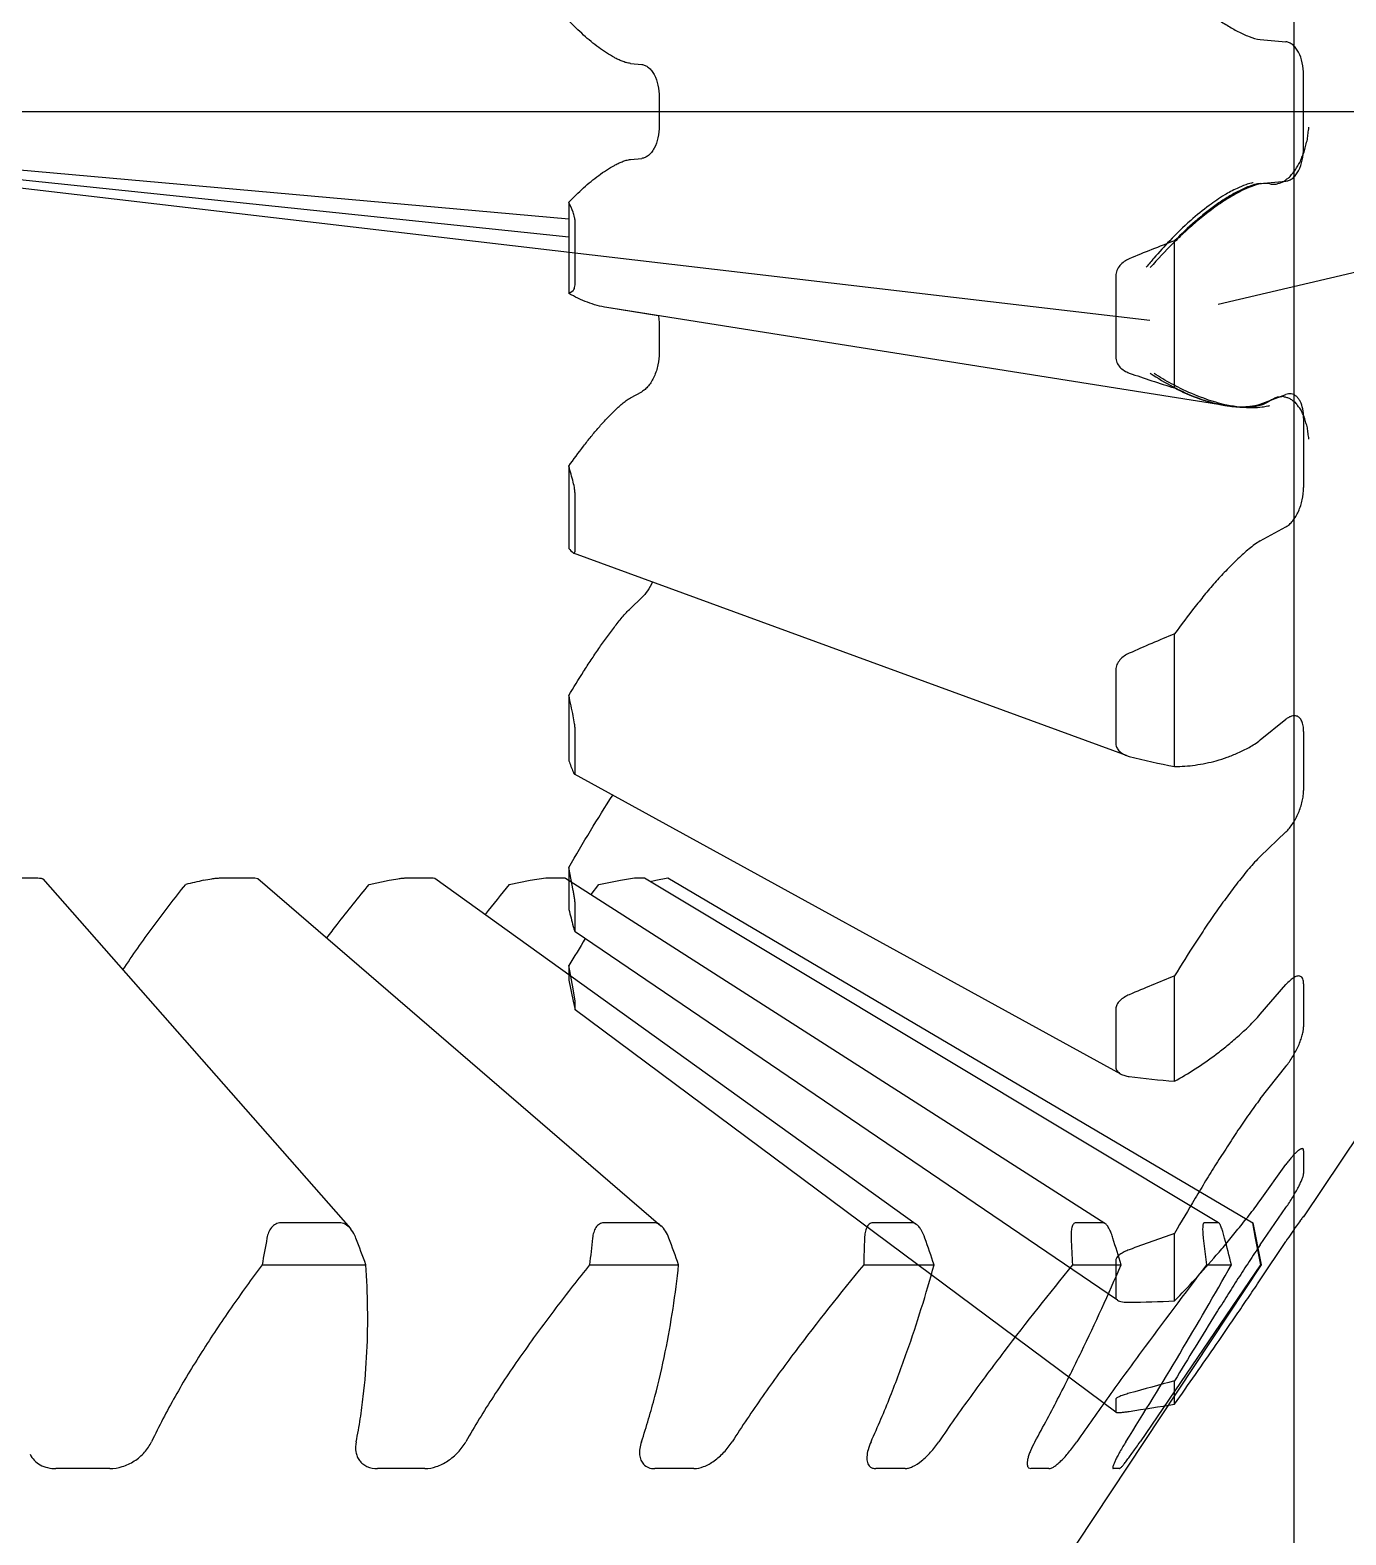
# Model space of a CAD drawing. Header units: inches. Extents: x -164 to 250, y -285 to 80.
# Drawn here: x -84.977 to -83.927, y -119.283 to -118.082 of the extents above; entities that cross this region are included whole.
import ezdxf

# ---------------------------------------------------------------- set-up
doc = ezdxf.new("R2010")
doc.units = ezdxf.units.IN
doc.header["$MEASUREMENT"] = 0
for name, color, linetype in [('LAYER_CURVE', 7, 'Continuous'), ('LAYER_CUT_FEAT', 7, 'Continuous'), ('LAYER_FEATURE', 7, 'Continuous'), ('trajectories', 3, 'Continuous')]:
    doc.layers.add(name, color=color, linetype=linetype)

msp = doc.modelspace()

# ---------------------------------------------------------------- linework, layer by layer
for p in [(-83.96829, -123.47999), (-83.96829, -119.26139)]:
    msp.add_line(p, (-83.96829, -101.47999))
at = {"color": 7, "linetype": 'Continuous'}
for p, q in [((-83.99528, -118.08957), (-83.97482, -118.09146)), ((-84.49784, -118.10868), (-84.48882, -118.10951)), ((-83.96067, -118.1761), (-83.96067, -118.11787)), ((-84.47475, -118.13562), (-84.47475, -118.15835)), ((-84.49784, -118.18529), (-84.48882, -118.18446)), ((-83.99528, -118.2044), (-83.97482, -118.20251)), ((-84.47569, -118.3099), (-84.51663, -118.30343)), ((-84.47475, -118.31796), (-84.47475, -118.33958)), ((-84.49784, -118.37557), (-84.48882, -118.37061)), ((-83.99528, -118.38039), (-83.97482, -118.37272)), ((-83.96067, -118.39166), (-83.96067, -118.44705)), ((-83.99528, -118.4896), (-83.97482, -118.47834)), ((-84.10199, -118.66079), (-84.54313, -118.49927)), ((-84.49784, -118.54348), (-84.48882, -118.53486)), ((-83.99528, -118.64837), (-83.97482, -118.63189)), ((-83.96067, -118.6415), (-83.96067, -118.68862)), ((-84.10664, -118.91487), (-84.54242, -118.67562)), ((-83.99528, -118.74127), (-83.97482, -118.72174)), ((-84.96669, -118.7592), (-84.72127, -119.03815)), ((-84.79505, -118.75885), (-84.47344, -119.03592)), ((-84.65393, -118.75866), (-84.2698, -119.03464)), ((-84.54959, -118.75855), (-84.11926, -119.03392)), ((-84.52905, -118.77169), (-84.5229, -118.76363)), ((-84.48668, -118.75849), (-84.02873, -119.03342)), ((-84.46784, -118.75848), (-84.00126, -119.03347)), ((-84.10931, -119.09524), (-84.54201, -118.80132)), ((-83.99528, -118.86726), (-83.97482, -118.84359)), ((-83.96067, -118.84294), (-83.96067, -118.87717)), ((-84.11063, -119.1846), (-84.54183, -118.8638)), ((-83.99528, -118.93476), (-83.97482, -118.90887)), ((-83.96067, -118.97625), (-83.96067, -118.99425)), ((-83.99528, -119.01565), (-83.97482, -118.98711)), ((-83.99528, -119.05114), (-83.97482, -119.02143)), ((-84.73012, -119.03348), (-84.77668, -119.03348)), ((-84.47908, -119.03348), (-84.51903, -119.03348)), ((-84.2729, -119.03348), (-84.3045, -119.03348)), ((-84.12057, -119.03348), (-84.14244, -119.03348)), ((-84.11926, -119.03392), (-84.12057, -119.03348)), ((-84.02877, -119.03348), (-84.03995, -119.03348)), ((-84.02848, -119.03357), (-84.02877, -119.03348)), ((-84.00126, -119.03347), (-84.0015, -119.03348)), ((-84.0015, -119.03348), (-83.99932, -119.04577)), ((-84.00126, -119.03347), (-83.99445, -119.06706)), ((-83.96068, -119.02837), (-83.96124, -119.02898)), ((-83.96067, -119.02839), (-83.96068, -119.02837)), ((-83.96067, -119.02839), (-83.96067, -119.02887)), ((-84.04076, -119.04577), (-84.03815, -119.06706)), ((-83.99932, -119.04577), (-83.99521, -119.06706)), ((-83.99528, -119.07901), (-83.97482, -119.04839)), ((-84.79165, -119.06706), (-84.70886, -119.06706)), ((-84.53037, -119.06706), (-84.45933, -119.06706)), ((-84.31171, -119.06706), (-84.25551, -119.06706)), ((-83.99445, -119.06706), (-84.21972, -119.40683)), ((-84.1452, -119.06706), (-84.10632, -119.06706)), ((-83.99521, -119.06706), (-84.09115, -119.20818)), ((-84.03815, -119.06706), (-84.01827, -119.06706)), ((-83.99521, -119.06706), (-83.99445, -119.06706)), ((-84.91329, -119.22967), (-84.95613, -119.22967)), ((-84.66176, -119.22967), (-84.6997, -119.22967)), ((-84.4471, -119.22967), (-84.47847, -119.22967)), ((-84.27868, -119.22967), (-84.30213, -119.22967)), ((-84.1801, -119.22911), (-84.17837, -119.22967)), ((-84.16387, -119.22967), (-84.17837, -119.22967)), ((-84.11283, -119.2296), (-84.1126, -119.22967)), ((-84.10769, -119.22967), (-84.1126, -119.22967))]:
    msp.add_line(p, q, dxfattribs=at)
for centre, radius, start, end in [((-83.0268, -120.04129), 2.02249, 140.82262, 141.68948), ((-82.894, -119.39783), 1.92626, 169.46884, 170.11229), ((-86.64217, -119.77685), 2.05949, 20.16019, 20.79243), ((-82.31203, -119.29617), 2.23014, 173.55328, 174.10344), ((-86.65429, -119.86018), 2.33386, 19.8667, 20.42342), ((-81.4353, -119.14685), 2.87751, 177.98695, 178.41108), ((-86.90699, -119.96788), 2.80032, 18.76486, 19.22554), ((-79.64728, -118.84669), 4.50332, 182.53368, 182.80485), ((-87.65499, -120.14338), 3.7083, 16.87263, 17.21668), ((-89.89926, -120.55851), 6.06717, 14.230472, 14.437985), ((-87.21945, -117.2529), 3.6795, 327.90005, 330.45905)]:
    msp.add_arc(centre, radius, start, end, dxfattribs=at)
for points, knots in [([(-83.96067, -118.11787), (-83.96067, -118.11459), (-83.96134, -118.10831), (-83.96385, -118.10105), (-83.9668, -118.09642), (-83.96924, -118.09383), (-83.97192, -118.09209), (-83.97388, -118.09154), (-83.97482, -118.09146)], [0, 0, 0, 0, 0.3050809, 0.583392, 0.7056644, 0.8147802, 0.9117238, 1, 1, 1, 1]), ([(-84.48882, -118.10951), (-84.48788, -118.1096), (-84.48594, -118.11013), (-84.48328, -118.11185), (-84.48086, -118.1144), (-84.47792, -118.11898), (-84.47542, -118.12615), (-84.47475, -118.13237), (-84.47475, -118.13562)], [0, 0, 0, 0, 0.0884545, 0.1854835, 0.2945615, 0.4166936, 0.694673, 1, 1, 1, 1]), ([(-84.47475, -118.15835), (-84.47475, -118.1616), (-84.47542, -118.16782), (-84.47792, -118.17499), (-84.48086, -118.17957), (-84.48328, -118.18212), (-84.48594, -118.18384), (-84.48788, -118.18437), (-84.48882, -118.18446)], [0, 0, 0, 0, 0.3053244, 0.5833038, 0.7054367, 0.8145156, 0.9115452, 1, 1, 1, 1]), ([(-83.97482, -118.20251), (-83.97388, -118.20243), (-83.97192, -118.20188), (-83.96924, -118.20014), (-83.9668, -118.19755), (-83.96385, -118.19292), (-83.96134, -118.18566), (-83.96067, -118.17938), (-83.96067, -118.1761)], [0, 0, 0, 0, 0.0882759, 0.1852189, 0.2943338, 0.4166055, 0.6949161, 1, 1, 1, 1]), ([(-84.47565, -118.30987), (-84.4755, -118.3105), (-84.47496, -118.31316), (-84.47475, -118.31589), (-84.47475, -118.31796)], [0, 0, 0, 0, 0.2374407, 1, 1, 1, 1]), ([(-84.47475, -118.33958), (-84.47475, -118.34281), (-84.47552, -118.34929), (-84.47803, -118.35694), (-84.4809, -118.36241), (-84.4833, -118.36587), (-84.4859, -118.36865), (-84.48784, -118.37007), (-84.48882, -118.37061)], [0, 0, 0, 0, 0.2740191, 0.5491044, 0.6783313, 0.7977811, 0.905304, 1, 1, 1, 1]), ([(-83.97074, -118.37223), (-83.9714, -118.37213), (-83.97281, -118.37213), (-83.97416, -118.37247), (-83.97482, -118.37272)], [0, 0, 0, 0, 0.4872245, 1, 1, 1, 1]), ([(-83.96067, -118.39166), (-83.96067, -118.38919), (-83.96107, -118.38458), (-83.96277, -118.37923), (-83.96484, -118.3759), (-83.96658, -118.37405), (-83.96856, -118.37277), (-83.97002, -118.37233), (-83.97074, -118.37223)], [0, 0, 0, 0, 0.3139228, 0.5856755, 0.703532, 0.8099352, 0.9073684, 1, 1, 1, 1]), ([(-83.97482, -118.47834), (-83.97384, -118.4778), (-83.97188, -118.47637), (-83.96926, -118.47356), (-83.96684, -118.47006), (-83.96396, -118.46453), (-83.96145, -118.45682), (-83.96067, -118.45029), (-83.96067, -118.44705)], [0, 0, 0, 0, 0.0947082, 0.2023414, 0.3219751, 0.4514086, 0.7266812, 1, 1, 1, 1]), ([(-84.48008, -118.52236), (-84.48127, -118.5248), (-84.48384, -118.52923), (-84.48709, -118.53321), (-84.48882, -118.53486)], [0, 0, 0, 0, 0.5319063, 1, 1, 1, 1]), ([(-83.96636, -118.62927), (-83.96697, -118.62908), (-83.96835, -118.62892), (-83.97049, -118.62932), (-83.9727, -118.63033), (-83.97411, -118.63132), (-83.97482, -118.63189)], [0, 0, 0, 0, 0.2108558, 0.4412824, 0.7025416, 1, 1, 1, 1]), ([(-83.96067, -118.6415), (-83.96067, -118.63999), (-83.96087, -118.63719), (-83.96192, -118.63345), (-83.96348, -118.63103), (-83.96506, -118.62979), (-83.96592, -118.62941), (-83.96636, -118.62927)], [0, 0, 0, 0, 0.3164288, 0.5836706, 0.8050869, 0.9042073, 1, 1, 1, 1]), ([(-83.97482, -118.72174), (-83.97384, -118.7208), (-83.97192, -118.71868), (-83.96834, -118.71374), (-83.96459, -118.70663), (-83.96201, -118.69899), (-83.96088, -118.69291), (-83.96067, -118.69001), (-83.96067, -118.68862)], [0, 0, 0, 0, 0.1104629, 0.2323733, 0.4968259, 0.7629256, 0.886839, 1, 1, 1, 1]), ([(-84.90276, -118.83187), (-84.89508, -118.82013), (-84.87882, -118.79702), (-84.86151, -118.7747), (-84.8526, -118.76363)], [0, 0, 0, 0, 0.4968515, 1, 1, 1, 1]), ([(-84.74004, -118.80625), (-84.7373, -118.80264), (-84.72623, -118.78826), (-84.71483, -118.77413), (-84.70615, -118.76363)], [0, 0, 0, 0, 0.2495491, 1, 1, 1, 1]), ([(-83.96321, -118.83695), (-83.96354, -118.83681), (-83.9643, -118.83662), (-83.96555, -118.83671), (-83.9669, -118.83712), (-83.96899, -118.83815), (-83.97175, -118.84027), (-83.97377, -118.84238), (-83.97482, -118.84359)], [0, 0, 0, 0, 0.0775827, 0.1637321, 0.2631562, 0.3783462, 0.6581737, 1, 1, 1, 1]), ([(-83.96067, -118.84294), (-83.96067, -118.84222), (-83.96075, -118.84088), (-83.96121, -118.8391), (-83.962, -118.83772), (-83.96279, -118.83713), (-83.96321, -118.83695)], [0, 0, 0, 0, 0.3176373, 0.5823623, 0.8031543, 1, 1, 1, 1]), ([(-83.97482, -118.90887), (-83.97285, -118.90638), (-83.96921, -118.90102), (-83.96546, -118.89391), (-83.96306, -118.88812), (-83.96174, -118.88411), (-83.96091, -118.88049), (-83.96067, -118.87821), (-83.96067, -118.87717)], [0, 0, 0, 0, 0.2707536, 0.5514719, 0.683865, 0.8050379, 0.9113076, 1, 1, 1, 1]), ([(-83.96135, -118.97454), (-83.9616, -118.97441), (-83.96212, -118.97439), (-83.96278, -118.97459), (-83.96369, -118.97501), (-83.96496, -118.97588), (-83.96664, -118.97733), (-83.96851, -118.97923), (-83.97054, -118.98153), (-83.97268, -118.98419), (-83.9741, -118.98611), (-83.97482, -118.98711)], [0, 0, 0, 0, 0.0451174, 0.0748492, 0.1106536, 0.2017235, 0.3188496, 0.4603423, 0.6234454, 0.8046657, 1, 1, 1, 1]), ([(-83.96067, -118.97625), (-83.96067, -118.97605), (-83.96069, -118.97567), (-83.96081, -118.97517), (-83.96102, -118.97478), (-83.96124, -118.9746), (-83.96135, -118.97454)], [0, 0, 0, 0, 0.3177936, 0.5811232, 0.8015421, 1, 1, 1, 1]), ([(-83.97482, -119.02143), (-83.97295, -119.01871), (-83.97028, -119.01459), (-83.96702, -119.00909), (-83.96489, -119.00523), (-83.96313, -119.00172), (-83.96181, -118.9987), (-83.96105, -118.99652), (-83.96073, -118.9951), (-83.96067, -118.99451), (-83.96067, -118.99425)], [0, 0, 0, 0, 0.3212998, 0.4769908, 0.6217791, 0.7504473, 0.8584543, 0.9422564, 0.9744124, 1, 1, 1, 1]), ([(-84.77668, -119.03348), (-84.77811, -119.03348), (-84.78104, -119.03426), (-84.78442, -119.03724), (-84.78667, -119.04124), (-84.78753, -119.04423), (-84.78781, -119.04577)], [0, 0, 0, 0, 0.2403487, 0.4837675, 0.7371177, 1, 1, 1, 1]), ([(-84.72127, -119.03815), (-84.72244, -119.03682), (-84.72506, -119.03454), (-84.72847, -119.03348), (-84.73012, -119.03348)], [0, 0, 0, 0, 0.5184921, 1, 1, 1, 1]), ([(-84.71681, -119.04577), (-84.71707, -119.04507), (-84.71822, -119.04236), (-84.71981, -119.0398), (-84.72127, -119.03815)], [0, 0, 0, 0, 0.2523242, 1, 1, 1, 1]), ([(-84.51903, -119.03348), (-84.51966, -119.03348), (-84.52091, -119.03367), (-84.52325, -119.03477), (-84.52561, -119.03734), (-84.52731, -119.04131), (-84.5279, -119.04424), (-84.52807, -119.04577)], [0, 0, 0, 0, 0.1128245, 0.2257136, 0.4624774, 0.7220351, 1, 1, 1, 1]), ([(-84.47344, -119.03592), (-84.47427, -119.0352), (-84.47601, -119.03401), (-84.47809, -119.03348), (-84.47908, -119.03348)], [0, 0, 0, 0, 0.5257153, 1, 1, 1, 1]), ([(-84.46714, -119.04577), (-84.46784, -119.04387), (-84.46953, -119.04031), (-84.472, -119.03716), (-84.47344, -119.03592)], [0, 0, 0, 0, 0.5148626, 1, 1, 1, 1]), ([(-84.3045, -119.03348), (-84.30499, -119.03348), (-84.30601, -119.03367), (-84.30735, -119.03452), (-84.30848, -119.03578), (-84.30972, -119.03799), (-84.31069, -119.04138), (-84.31098, -119.04426), (-84.31104, -119.04577)], [0, 0, 0, 0, 0.0981917, 0.1992667, 0.3090225, 0.4296339, 0.7001444, 1, 1, 1, 1]), ([(-84.2698, -119.03464), (-84.27004, -119.03446), (-84.27098, -119.03386), (-84.27209, -119.03348), (-84.2729, -119.03348)], [0, 0, 0, 0, 0.2753702, 1, 1, 1, 1]), ([(-84.26284, -119.04577), (-84.26362, -119.04353), (-84.26503, -119.04032), (-84.26754, -119.03666), (-84.26901, -119.0352), (-84.2698, -119.03464)], [0, 0, 0, 0, 0.5366589, 0.7822131, 1, 1, 1, 1]), ([(-84.14244, -119.03348), (-84.14279, -119.03348), (-84.14354, -119.0337), (-84.14442, -119.03457), (-84.1451, -119.03583), (-84.14561, -119.03741), (-84.14597, -119.03926), (-84.14626, -119.04207), (-84.14626, -119.04427), (-84.1462, -119.04577)], [0, 0, 0, 0, 0.0758811, 0.1610638, 0.2637292, 0.3848849, 0.52221, 0.6722827, 1, 1, 1, 1]), ([(-84.11285, -119.04577), (-84.11325, -119.04448), (-84.1141, -119.04201), (-84.1156, -119.03862), (-84.11721, -119.03586), (-84.11854, -119.03438), (-84.11926, -119.03392)], [0, 0, 0, 0, 0.2969283, 0.5733754, 0.8140207, 1, 1, 1, 1]), ([(-84.03995, -119.03348), (-84.04041, -119.03348), (-84.04092, -119.03456), (-84.04113, -119.03585), (-84.04127, -119.03745), (-84.04127, -119.03927), (-84.04115, -119.04208), (-84.04094, -119.04427), (-84.04076, -119.04577)], [0, 0, 0, 0, 0.1099512, 0.2087092, 0.3338046, 0.4801196, 0.6423768, 1, 1, 1, 1]), ([(-84.02371, -119.04577), (-84.02407, -119.04436), (-84.02481, -119.0417), (-84.02583, -119.03855), (-84.02669, -119.03638), (-84.02729, -119.03511), (-84.02785, -119.03418), (-84.02826, -119.0337), (-84.02848, -119.03357)], [0, 0, 0, 0, 0.330177, 0.626007, 0.7530245, 0.8602393, 0.9434903, 1, 1, 1, 1]), ([(-83.96124, -119.02898), (-83.96192, -119.02983), (-83.96363, -119.03216), (-83.96667, -119.03643), (-83.97055, -119.04203), (-83.97335, -119.04618), (-83.97482, -119.04839)], [0, 0, 0, 0, 0.1376615, 0.366645, 0.663949, 1, 1, 1, 1]), ([(-84.79165, -119.06706), (-84.8001, -119.0784), (-84.81657, -119.10124), (-84.83986, -119.13617), (-84.85778, -119.16585), (-84.87089, -119.18991), (-84.87697, -119.20206), (-84.87984, -119.20818)], [0, 0, 0, 0, 0.2546893, 0.5067432, 0.7555276, 0.8784146, 1, 1, 1, 1]), ([(-84.71661, -119.20818), (-84.71537, -119.20216), (-84.71324, -119.19014), (-84.71003, -119.16627), (-84.7068, -119.12528), (-84.7073, -119.09015), (-84.70886, -119.06706)], [0, 0, 0, 0, 0.1301017, 0.2582421, 0.509929, 1, 1, 1, 1]), ([(-84.53037, -119.06706), (-84.53949, -119.07842), (-84.55738, -119.1013), (-84.58307, -119.13622), (-84.60328, -119.16588), (-84.61845, -119.18992), (-84.62563, -119.20206), (-84.62908, -119.20818)], [0, 0, 0, 0, 0.2535512, 0.5052893, 0.7545045, 0.8778418, 1, 1, 1, 1]), ([(-84.48901, -119.20818), (-84.48698, -119.20217), (-84.48321, -119.19017), (-84.47657, -119.16634), (-84.46714, -119.12559), (-84.46178, -119.09035), (-84.45933, -119.06706)], [0, 0, 0, 0, 0.1317419, 0.2610558, 0.5136991, 1, 1, 1, 1]), ([(-84.31171, -119.06706), (-84.33046, -119.08981), (-84.35792, -119.12439), (-84.38823, -119.16593), (-84.40477, -119.18995), (-84.41275, -119.20207), (-84.41662, -119.20818)], [0, 0, 0, 0, 0.502765, 0.7525882, 0.876712, 1, 1, 1, 1]), ([(-84.30584, -119.20818), (-84.3004, -119.19627), (-84.29039, -119.17254), (-84.27288, -119.12572), (-84.2619, -119.09045), (-84.25551, -119.06706)], [0, 0, 0, 0, 0.2618551, 0.5149756, 1, 1, 1, 1]), ([(-84.1452, -119.06706), (-84.16375, -119.08994), (-84.19118, -119.12464), (-84.22641, -119.1719), (-84.24347, -119.19598), (-84.25174, -119.20818)], [0, 0, 0, 0, 0.4995609, 0.7500855, 1, 1, 1, 1]), ([(-84.17508, -119.20818), (-84.16846, -119.19624), (-84.15582, -119.17248), (-84.13242, -119.12565), (-84.11635, -119.09044), (-84.10632, -119.06706)], [0, 0, 0, 0, 0.2608639, 0.5139417, 1, 1, 1, 1]), ([(-84.03815, -119.06706), (-84.05567, -119.09008), (-84.08188, -119.12492), (-84.11625, -119.17205), (-84.13326, -119.19605), (-84.14165, -119.20818)], [0, 0, 0, 0, 0.4959294, 0.7472022, 1, 1, 1, 1]), ([(-84.97679, -119.2182), (-84.97594, -119.21995), (-84.97364, -119.22324), (-84.96875, -119.22693), (-84.96274, -119.22919), (-84.95837, -119.22967), (-84.95613, -119.22967)], [0, 0, 0, 0, 0.2342597, 0.4751599, 0.7294017, 1, 1, 1, 1]), ([(-84.91329, -119.22967), (-84.90991, -119.22967), (-84.90295, -119.2285), (-84.89337, -119.22394), (-84.88526, -119.21708), (-84.88128, -119.21125), (-84.87984, -119.20818)], [0, 0, 0, 0, 0.2434115, 0.499466, 0.7558917, 1, 1, 1, 1]), ([(-84.71661, -119.20818), (-84.71716, -119.21084), (-84.71736, -119.21493), (-84.71597, -119.21994), (-84.71477, -119.22212), (-84.71406, -119.22309)], [0, 0, 0, 0, 0.5253336, 0.7671592, 1, 1, 1, 1]), ([(-84.66176, -119.22967), (-84.6587, -119.22967), (-84.65221, -119.2284), (-84.64316, -119.2238), (-84.63509, -119.21696), (-84.6308, -119.21123), (-84.62908, -119.20818)], [0, 0, 0, 0, 0.2260839, 0.4777444, 0.7415309, 1, 1, 1, 1]), ([(-84.48901, -119.20818), (-84.48961, -119.20994), (-84.49048, -119.21337), (-84.49071, -119.21838), (-84.48975, -119.22278), (-84.48825, -119.22521), (-84.48735, -119.22618)], [0, 0, 0, 0, 0.2950135, 0.5576537, 0.7895883, 1, 1, 1, 1]), ([(-84.4471, -119.22967), (-84.44447, -119.22967), (-84.43872, -119.22827), (-84.43061, -119.22363), (-84.42292, -119.2168), (-84.41854, -119.21119), (-84.41662, -119.20818)], [0, 0, 0, 0, 0.2041277, 0.4495117, 0.7221036, 1, 1, 1, 1]), ([(-84.30584, -119.20818), (-84.30678, -119.21025), (-84.30829, -119.2142), (-84.30924, -119.21918), (-84.30918, -119.22267), (-84.30877, -119.22483), (-84.30798, -119.22666), (-84.30719, -119.22765), (-84.30675, -119.22805)], [0, 0, 0, 0, 0.3258722, 0.601311, 0.7183855, 0.8221677, 0.91476, 1, 1, 1, 1]), ([(-84.27868, -119.22967), (-84.27773, -119.22967), (-84.27564, -119.22933), (-84.27108, -119.22755), (-84.26501, -119.2234), (-84.25802, -119.21661), (-84.25375, -119.21114), (-84.25174, -119.20818)], [0, 0, 0, 0, 0.0807004, 0.1766919, 0.4135958, 0.6969028, 1, 1, 1, 1]), ([(-84.17508, -119.20818), (-84.17639, -119.21054), (-84.17813, -119.21401), (-84.17989, -119.21859), (-84.18077, -119.22154), (-84.18125, -119.22412), (-84.18137, -119.22664), (-84.18085, -119.22848), (-84.1801, -119.22911)], [0, 0, 0, 0, 0.3615517, 0.5190114, 0.6571059, 0.7739182, 0.8687411, 1, 1, 1, 1]), ([(-84.16387, -119.22967), (-84.16325, -119.22967), (-84.1618, -119.22926), (-84.15958, -119.22802), (-84.157, -119.22606), (-84.15294, -119.22235), (-84.14764, -119.2164), (-84.14365, -119.21108), (-84.14165, -119.20818)], [0, 0, 0, 0, 0.059083, 0.1397214, 0.2427723, 0.3666119, 0.6639673, 1, 1, 1, 1]), ([(-84.10246, -119.20818), (-84.10412, -119.21082), (-84.10643, -119.21465), (-84.10916, -119.2196), (-84.11074, -119.22271), (-84.11192, -119.2253), (-84.11262, -119.2271), (-84.11293, -119.22826), (-84.11304, -119.22892), (-84.11301, -119.22945), (-84.11283, -119.2296)], [0, 0, 0, 0, 0.3888884, 0.5580068, 0.7040866, 0.8233089, 0.9127328, 0.9457258, 0.9708845, 1, 1, 1, 1]), ([(-84.10769, -119.22967), (-84.10759, -119.22967), (-84.10732, -119.22954), (-84.10691, -119.22923), (-84.10637, -119.22873), (-84.10539, -119.22771), (-84.10393, -119.22597), (-84.1019, -119.22338), (-84.09953, -119.22019), (-84.09689, -119.21652), (-84.09406, -119.21246), (-84.09213, -119.20963), (-84.09115, -119.20818)], [0, 0, 0, 0, 0.0116139, 0.0306639, 0.0577018, 0.0927461, 0.1860496, 0.3080783, 0.4552176, 0.6230337, 0.8064659, 1, 1, 1, 1]), ([(-84.71406, -119.22309), (-84.71331, -119.22414), (-84.71149, -119.22605), (-84.70681, -119.22891), (-84.70254, -119.22967), (-84.6997, -119.22967)], [0, 0, 0, 0, 0.2362473, 0.4778087, 1, 1, 1, 1]), ([(-84.48735, -119.22618), (-84.48629, -119.22732), (-84.48348, -119.22918), (-84.48017, -119.22967), (-84.47847, -119.22967)], [0, 0, 0, 0, 0.4765976, 1, 1, 1, 1]), ([(-84.30675, -119.22805), (-84.30616, -119.22858), (-84.30468, -119.22944), (-84.303, -119.22967), (-84.30213, -119.22967)], [0, 0, 0, 0, 0.4771008, 1, 1, 1, 1])]:
    msp.add_open_spline(points, degree=3, knots=knots, dxfattribs=at)
at = {"layer": 'LAYER_CURVE', "color": 40, "linetype": 'Continuous'}
for p, q in [((-85.50529, -118.14699), (-84.54697, -118.23258)), ((-85.50529, -118.14699), (-84.54697, -118.24693)), ((-84.08351, -118.31377), (-85.50529, -118.14699)), ((-83.89742, -118.2701), (-84.02892, -118.30096))]:
    msp.add_line(p, q, dxfattribs=at)
at = {"layer": 'LAYER_CURVE', "color": 4, "linetype": 'Continuous'}
for p, q in [((-84.02343, -118.38145), (-84.02271, -118.38158)), ((-83.99606, -118.38158), (-83.99439, -118.3811))]:
    msp.add_line(p, q, dxfattribs=at)
at = {"layer": 'LAYER_CURVE', "color": 40, "linetype": 'Continuous'}
msp.add_arc((-83.99569, -118.25857), 0.12542, 256.71692, 257.90615, dxfattribs=at)
at = {"layer": 'LAYER_CURVE', "color": 4, "linetype": 'Continuous'}
for points, knots in [([(-83.98778, -118.20481), (-83.98691, -118.20484), (-83.98559, -118.20492), (-83.98384, -118.20492), (-83.98252, -118.20516), (-83.98119, -118.20451), (-83.97986, -118.20412), (-83.97854, -118.2036), (-83.97719, -118.20332), (-83.97593, -118.2022), (-83.97464, -118.20132), (-83.97337, -118.20032), (-83.97205, -118.19954), (-83.97091, -118.19799), (-83.96972, -118.19666), (-83.96856, -118.19522), (-83.96733, -118.19399), (-83.96635, -118.19204), (-83.9653, -118.19029), (-83.96429, -118.18846), (-83.96318, -118.18676), (-83.96245, -118.18459), (-83.96161, -118.18255), (-83.96083, -118.18045), (-83.95993, -118.17846), (-83.95945, -118.1761), (-83.95885, -118.17385), (-83.95832, -118.17156), (-83.95765, -118.16933), (-83.95744, -118.16687), (-83.957, -118.16367), (-83.95671, -118.16125), (-83.95651, -118.15964)], [0, 0, 0, 0, 0.0625, 0.09375, 0.125, 0.15625, 0.1875, 0.21875, 0.25, 0.28125, 0.3125, 0.34375, 0.375, 0.40625, 0.4375, 0.46875, 0.5, 0.53125, 0.5625, 0.59375, 0.625, 0.65625, 0.6875, 0.71875, 0.75, 0.78125, 0.8125, 0.84375, 0.875, 0.90625, 0.9375, 1, 1, 1, 1]), ([(-83.98778, -118.20481), (-83.98997, -118.2043), (-83.99495, -118.20428), (-84.00237, -118.20673), (-84.00974, -118.20996), (-84.0164, -118.21353), (-84.02455, -118.21848), (-84.03411, -118.22512), (-84.04495, -118.23374), (-84.05514, -118.24272), (-84.0679, -118.25494), (-84.07713, -118.26476), (-84.08312, -118.27152)], [0, 0, 0, 0, 0.0665289, 0.1502562, 0.2225416, 0.2894909, 0.3530095, 0.4729191, 0.5860508, 0.694395, 0.7986386, 1, 1, 1, 1]), ([(-84.08312, -118.35583), (-84.07713, -118.35978), (-84.0679, -118.36527), (-84.05514, -118.3715), (-84.04495, -118.37569), (-84.03435, -118.37915), (-84.02708, -118.38082), (-84.02343, -118.38145)], [0, 0, 0, 0, 0.3148572, 0.4778569, 0.6472683, 0.8241659, 1, 1, 1, 1]), ([(-83.95651, -118.40829), (-83.95671, -118.4068), (-83.95699, -118.40455), (-83.95742, -118.40159), (-83.95762, -118.39927), (-83.95829, -118.39734), (-83.95882, -118.39529), (-83.95942, -118.39332), (-83.95989, -118.39119), (-83.96079, -118.38961), (-83.96157, -118.38787), (-83.9624, -118.38622), (-83.96313, -118.38438), (-83.96422, -118.38323), (-83.96521, -118.38188), (-83.96624, -118.38063), (-83.96719, -118.37916), (-83.96845, -118.37847), (-83.96962, -118.37756), (-83.97082, -118.37676), (-83.97198, -118.37571), (-83.9733, -118.37555), (-83.97457, -118.37514), (-83.97586, -118.37486), (-83.97712, -118.37432), (-83.97846, -118.37467), (-83.97979, -118.37477), (-83.98112, -118.37499), (-83.98244, -118.37496), (-83.98378, -118.37582), (-83.98556, -118.37665), (-83.98689, -118.37735), (-83.98778, -118.3778)], [0, 0, 0, 0, 0.0625, 0.09375, 0.125, 0.15625, 0.1875, 0.21875, 0.25, 0.28125, 0.3125, 0.34375, 0.375, 0.40625, 0.4375, 0.46875, 0.5, 0.53125, 0.5625, 0.59375, 0.625, 0.65625, 0.6875, 0.71875, 0.75, 0.78125, 0.8125, 0.84375, 0.875, 0.90625, 0.9375, 1, 1, 1, 1]), ([(-84.02271, -118.38158), (-84.02065, -118.38192), (-84.0164, -118.3825), (-84.00974, -118.38295), (-84.00293, -118.38274), (-83.99828, -118.38215), (-83.99606, -118.38158)], [0, 0, 0, 0, 0.2354852, 0.4836891, 0.7516755, 1, 1, 1, 1])]:
    msp.add_open_spline(points, degree=3, knots=knots, dxfattribs=at)
at = {"layer": 'LAYER_CURVE', "color": 40, "linetype": 'Continuous'}
for points, knots in [([(-84.00086, -118.20393), (-84.00137, -118.20401), (-84.00351, -118.20438), (-84.00796, -118.20578), (-84.01525, -118.20881), (-84.02514, -118.21426), (-84.03756, -118.22272), (-84.05227, -118.23484), (-84.0668, -118.24902), (-84.0781, -118.26152), (-84.08418, -118.26874), (-84.08621, -118.2712)], [0, 0, 0, 0, 0.0095069, 0.0419735, 0.1029653, 0.1975742, 0.3305823, 0.5063707, 0.7288617, 0.9096206, 1, 1, 1, 1]), ([(-84.02451, -118.38063), (-84.03006, -118.37932), (-84.04202, -118.37562), (-84.05809, -118.36863), (-84.0708, -118.36177), (-84.07771, -118.35759), (-84.08002, -118.35615)], [0, 0, 0, 0, 0.262599, 0.5949639, 0.864988, 1, 1, 1, 1]), ([(-83.98791, -118.38177), (-83.98841, -118.38194), (-83.99054, -118.38256), (-83.99503, -118.38327), (-84.00251, -118.3837), (-84.0119, -118.38307), (-84.01856, -118.38193), (-84.02197, -118.3812)], [0, 0, 0, 0, 0.0312746, 0.1380794, 0.3387233, 0.6499566, 1, 1, 1, 1])]:
    msp.add_open_spline(points, degree=3, knots=knots, dxfattribs=at)
at = {"layer": 'LAYER_CURVE', "color": 4, "linetype": 'Continuous'}
msp.add_open_spline([(-83.99439, -118.3811), (-83.99218, -118.38038), (-83.98997, -118.37934), (-83.98778, -118.3778)], degree=3, dxfattribs=at)
at = {"layer": 'LAYER_CUT_FEAT', "color": 7, "linetype": 'Continuous'}
for p, q in [((-84.54697, -118.21939), (-84.54697, -118.29225)), ((-84.54181, -118.28225), (-84.54181, -118.23765)), ((-84.06371, -118.36751), (-84.06371, -118.2502)), ((-84.11059, -118.27823), (-84.11059, -118.34279)), ((-84.54697, -118.29225), (-84.54346, -118.28979)), ((-84.54697, -118.42997), (-84.54697, -118.4957)), ((-84.54181, -118.49493), (-84.54181, -118.4547)), ((-84.54346, -118.49906), (-84.54313, -118.49927)), ((-84.06371, -118.66966), (-84.06371, -118.56384)), ((-84.11059, -118.59243), (-84.11059, -118.65067)), ((-84.54697, -118.61285), (-84.54697, -118.66501)), ((-84.54181, -118.67356), (-84.54181, -118.64164)), ((-84.10199, -118.66079), (-84.09982, -118.66145)), ((-84.54697, -118.75013), (-84.54697, -118.78362)), ((-84.54346, -118.76842), (-84.54697, -118.75013)), ((-85.0027, -118.75848), (-84.97058, -118.75848)), ((-84.82498, -118.75848), (-84.79742, -118.75848)), ((-84.79742, -118.75848), (-84.79505, -118.75885)), ((-84.70615, -118.76363), (-84.69029, -118.76035)), ((-84.677, -118.75848), (-84.6552, -118.75848)), ((-84.6552, -118.75848), (-84.65393, -118.75866)), ((-84.59463, -118.76363), (-84.57779, -118.76035)), ((-84.57779, -118.76035), (-84.56521, -118.75848)), ((-84.56521, -118.75848), (-84.55013, -118.75848)), ((-84.55013, -118.75848), (-84.54959, -118.75855)), ((-84.5229, -118.76363), (-84.50584, -118.76035)), ((-84.50584, -118.76035), (-84.49451, -118.75848)), ((-84.49451, -118.75848), (-84.4868, -118.75848)), ((-84.4868, -118.75848), (-84.48668, -118.75849)), ((-84.48209, -118.76125), (-84.47756, -118.76035)), ((-84.47756, -118.76035), (-84.46799, -118.75848)), ((-84.46799, -118.75848), (-84.46784, -118.75848)), ((-84.54181, -118.80064), (-84.54181, -118.78015)), ((-84.54697, -118.82837), (-84.54697, -118.83991)), ((-84.54346, -118.8468), (-84.54697, -118.82837)), ((-84.54697, -118.83991), (-84.54346, -118.85668)), ((-84.54181, -118.85668), (-84.54346, -118.8468)), ((-84.06371, -118.92065), (-84.06371, -118.83667)), ((-84.54346, -118.85668), (-84.54183, -118.8638)), ((-84.54181, -118.86374), (-84.54181, -118.85668)), ((-84.54183, -118.8638), (-84.54181, -118.86374)), ((-84.11059, -118.86303), (-84.11059, -118.90924)), ((-84.06371, -119.09591), (-84.06371, -119.04199)), ((-84.11059, -119.06353), (-84.11059, -119.0932)), ((-84.06371, -119.17828), (-84.06371, -119.1597)), ((-84.11059, -119.17432), (-84.11059, -119.18454)), ((-84.11059, -119.18454), (-84.11049, -119.18471)), ((-84.11049, -119.18471), (-84.10996, -119.18488))]:
    msp.add_line(p, q, dxfattribs=at)
for centre, radius, start, end in [((-84.94539, -118.39819), 0.4367, 23.01909, 24.16895), ((-83.73783, -119.1244), 0.93296, 110.44464, 112.83035), ((-83.81095, -117.53641), 0.86869, 250.57695, 253.08363), ((-86.2088, -118.89158), 1.72475, 15.08217, 15.52369), ((-84.49281, -118.44264), 0.07582, 224.41122, 228.08165), ((-83.65123, -119.58137), 1.09796, 112.06641, 114.11483), ((-88.92768, -119.56107), 4.48217, 11.99961, 12.21341), ((-83.90127, -118.41405), 0.69276, 201.23961, 202.02657), ((-83.88707, -117.81007), 0.87756, 255.96985, 258.38775), ((-83.19767, -125.88858), 7.31462, 102.96216, 103.076347), ((-81.4707, -117.98943), 3.17713, 194.4759, 194.72683), ((-80.83615, -121.07276), 4.33676, 148.5006, 148.83344), ((-83.55201, -120.12293), 1.38431, 111.69376, 113.31144), ((-83.97618, -117.91023), 1.01421, 262.99783, 265.04889), ((-83.35074, -121.06995), 2.14964, 109.37029, 110.39369), ((-84.12387, -117.61633), 1.48081, 270.93064, 272.32831), ((-82.10617, -126.38507), 7.48585, 105.159049, 105.445567), ((-84.65761, -115.55498), 3.67166, 278.73809, 279.3086)]:
    msp.add_arc(centre, radius, start, end, dxfattribs=at)
for points, knots in [([(-84.06371, -118.04377), (-84.0584, -118.04909), (-84.05028, -118.05674), (-84.03899, -118.06614), (-84.03051, -118.07254), (-84.02193, -118.0783), (-84.01324, -118.08333), (-84.00446, -118.08733), (-83.99835, -118.08929), (-83.99528, -118.08957)], [0, 0, 0, 0, 0.2702984, 0.4009688, 0.5284004, 0.6523986, 0.7727492, 0.8889425, 1, 1, 1, 1]), ([(-84.49784, -118.10868), (-84.49894, -118.10858), (-84.50114, -118.10811), (-84.50433, -118.10695), (-84.50752, -118.10557), (-84.51177, -118.10343), (-84.51702, -118.10028), (-84.52319, -118.09599), (-84.52927, -118.09122), (-84.53736, -118.08422), (-84.54318, -118.07853), (-84.54697, -118.07458)], [0, 0, 0, 0, 0.0544554, 0.1105856, 0.1678967, 0.2263392, 0.3464214, 0.4703398, 0.5978704, 0.7287898, 1, 1, 1, 1]), ([(-84.54697, -118.21939), (-84.54318, -118.21544), (-84.53736, -118.20975), (-84.52927, -118.20275), (-84.52319, -118.19798), (-84.51702, -118.19369), (-84.51177, -118.19054), (-84.50752, -118.1884), (-84.50433, -118.18703), (-84.50114, -118.18586), (-84.49894, -118.18539), (-84.49784, -118.18529)], [0, 0, 0, 0, 0.2712102, 0.4021296, 0.5296602, 0.6535786, 0.7736608, 0.8321034, 0.8894144, 0.9455446, 1, 1, 1, 1]), ([(-83.99528, -118.2044), (-83.99835, -118.20468), (-84.00446, -118.20664), (-84.01324, -118.21064), (-84.02193, -118.21567), (-84.03051, -118.22143), (-84.03899, -118.22784), (-84.05028, -118.23724), (-84.0584, -118.24488), (-84.06371, -118.2502)], [0, 0, 0, 0, 0.1110575, 0.2272508, 0.3476014, 0.4715996, 0.5990312, 0.7297016, 1, 1, 1, 1]), ([(-84.54181, -118.23765), (-84.54181, -118.23655), (-84.54191, -118.23448), (-84.54227, -118.23164), (-84.54278, -118.22932), (-84.54322, -118.22798), (-84.54346, -118.22742)], [0, 0, 0, 0, 0.3165429, 0.5975282, 0.8244229, 1, 1, 1, 1]), ([(-84.09982, -118.26452), (-84.10123, -118.26512), (-84.10395, -118.26659), (-84.10744, -118.26966), (-84.10994, -118.27361), (-84.11059, -118.2767), (-84.11059, -118.27823)], [0, 0, 0, 0, 0.2494403, 0.4998981, 0.7505881, 1, 1, 1, 1]), ([(-84.54346, -118.28979), (-84.5432, -118.28959), (-84.54273, -118.28885), (-84.54224, -118.28732), (-84.54189, -118.28503), (-84.54181, -118.28326), (-84.54181, -118.28225)], [0, 0, 0, 0, 0.1248113, 0.3224065, 0.6150422, 1, 1, 1, 1]), ([(-84.51663, -118.30343), (-84.52189, -118.30259), (-84.53238, -118.29961), (-84.54218, -118.29493), (-84.54697, -118.29225)], [0, 0, 0, 0, 0.4924087, 1, 1, 1, 1]), ([(-84.11059, -118.34279), (-84.11059, -118.34428), (-84.10995, -118.34729), (-84.10744, -118.35107), (-84.10393, -118.35389), (-84.10122, -118.35517), (-84.09982, -118.35566)], [0, 0, 0, 0, 0.2515607, 0.5008075, 0.7498928, 1, 1, 1, 1]), ([(-84.54697, -118.42997), (-84.54315, -118.42454), (-84.53733, -118.41658), (-84.52926, -118.40637), (-84.52318, -118.39913), (-84.51702, -118.3923), (-84.51178, -118.38694), (-84.50753, -118.38297), (-84.50434, -118.38021), (-84.50118, -118.37767), (-84.49897, -118.37619), (-84.49784, -118.37557)], [0, 0, 0, 0, 0.2701765, 0.4015184, 0.5299325, 0.6549808, 0.7760972, 0.8348202, 0.8920886, 0.9476307, 1, 1, 1, 1]), ([(-84.06371, -118.36751), (-84.0573, -118.37083), (-84.04424, -118.37663), (-84.03039, -118.38037), (-84.02344, -118.38147)], [0, 0, 0, 0, 0.5062616, 1, 1, 1, 1]), ([(-84.02344, -118.38147), (-84.02114, -118.38183), (-84.01767, -118.38226), (-84.01302, -118.38254), (-84.0095, -118.38258), (-84.00597, -118.38243), (-84.00241, -118.38212), (-83.99881, -118.38152), (-83.99644, -118.38083), (-83.99528, -118.38039)], [0, 0, 0, 0, 0.2452333, 0.3681636, 0.4915991, 0.6158023, 0.7410563, 0.8683691, 1, 1, 1, 1]), ([(-84.54181, -118.4547), (-84.54181, -118.45362), (-84.54193, -118.45145), (-84.5424, -118.44746), (-84.54298, -118.44457), (-84.54346, -118.44279)], [0, 0, 0, 0, 0.2690266, 0.5403808, 1, 1, 1, 1]), ([(-84.54313, -118.49927), (-84.54305, -118.4993), (-84.54287, -118.49933), (-84.54261, -118.4992), (-84.54238, -118.49892), (-84.54208, -118.49823), (-84.54186, -118.49687), (-84.54181, -118.49566), (-84.54181, -118.49493)], [0, 0, 0, 0, 0.0511415, 0.1034375, 0.1708447, 0.2645058, 0.5562489, 1, 1, 1, 1]), ([(-83.99528, -118.4896), (-83.99684, -118.49046), (-83.9999, -118.49248), (-84.00586, -118.4972), (-84.01327, -118.50379), (-84.02193, -118.51248), (-84.03051, -118.5218), (-84.03898, -118.53167), (-84.05024, -118.54559), (-84.05838, -118.55644), (-84.06371, -118.56384)], [0, 0, 0, 0, 0.0526298, 0.1083408, 0.2245435, 0.3457495, 0.4707851, 0.5990993, 0.7302828, 1, 1, 1, 1]), ([(-84.54697, -118.61285), (-84.54312, -118.60645), (-84.53727, -118.59697), (-84.52923, -118.58458), (-84.52315, -118.57557), (-84.51699, -118.56685), (-84.51176, -118.55982), (-84.50752, -118.55442), (-84.50433, -118.55055), (-84.50116, -118.54686), (-84.49896, -118.54455), (-84.49784, -118.54348)], [0, 0, 0, 0, 0.2630656, 0.3925333, 0.5202455, 0.6458031, 0.768665, 0.8287534, 0.8877157, 0.9452686, 1, 1, 1, 1]), ([(-84.09982, -118.57923), (-84.10123, -118.57986), (-84.10392, -118.58136), (-84.1074, -118.58436), (-84.1099, -118.58809), (-84.11059, -118.59101), (-84.11059, -118.59243)], [0, 0, 0, 0, 0.2580143, 0.5135294, 0.7621776, 1, 1, 1, 1]), ([(-84.54181, -118.64164), (-84.54181, -118.64068), (-84.54195, -118.63862), (-84.54245, -118.63447), (-84.54302, -118.63129), (-84.54346, -118.62921)], [0, 0, 0, 0, 0.2286925, 0.4914527, 1, 1, 1, 1]), ([(-84.11059, -118.65067), (-84.11059, -118.65182), (-84.1101, -118.65414), (-84.10814, -118.6571), (-84.10532, -118.65933), (-84.10313, -118.66037), (-84.10199, -118.66079)], [0, 0, 0, 0, 0.2448676, 0.4894502, 0.7405639, 1, 1, 1, 1]), ([(-84.06371, -118.66966), (-84.05821, -118.66957), (-84.04697, -118.6687), (-84.03296, -118.66583), (-84.02163, -118.66225), (-84.01285, -118.65879), (-84.00556, -118.65512), (-83.99963, -118.65162), (-83.99672, -118.64953), (-83.99528, -118.64837)], [0, 0, 0, 0, 0.2269331, 0.4636868, 0.5875968, 0.7164734, 0.8523201, 0.9237867, 1, 1, 1, 1]), ([(-84.54346, -118.67386), (-84.5433, -118.67426), (-84.54306, -118.67479), (-84.5427, -118.67537), (-84.54251, -118.67556), (-84.54242, -118.67562)], [0, 0, 0, 0, 0.6244292, 0.8454762, 1, 1, 1, 1]), ([(-84.54242, -118.67562), (-84.54238, -118.67564), (-84.5423, -118.67567), (-84.54216, -118.67562), (-84.54206, -118.67548), (-84.54192, -118.67515), (-84.54183, -118.67449), (-84.54181, -118.67391), (-84.54181, -118.67356)], [0, 0, 0, 0, 0.0554295, 0.1065876, 0.1723032, 0.2655442, 0.5563036, 1, 1, 1, 1]), ([(-84.54697, -118.75013), (-84.54134, -118.7403), (-84.52993, -118.72087), (-84.51798, -118.70177), (-84.51181, -118.69242)], [0, 0, 0, 0, 0.502781, 1, 1, 1, 1]), ([(-83.99528, -118.74127), (-83.99683, -118.74275), (-83.99989, -118.74594), (-84.00583, -118.7528), (-84.01322, -118.76193), (-84.02189, -118.77345), (-84.03047, -118.78543), (-84.03894, -118.79781), (-84.05016, -118.81484), (-84.05834, -118.82787), (-84.06371, -118.83667)], [0, 0, 0, 0, 0.0548639, 0.1124783, 0.2315865, 0.3544429, 0.4799596, 0.6076105, 0.7370184, 1, 1, 1, 1]), ([(-84.97058, -118.75848), (-84.96968, -118.75848), (-84.9685, -118.75852), (-84.9672, -118.75885), (-84.9668, -118.75907), (-84.96669, -118.7592)], [0, 0, 0, 0, 0.671415, 0.8729681, 1, 1, 1, 1]), ([(-84.8384, -118.76035), (-84.83621, -118.75985), (-84.83282, -118.7592), (-84.82833, -118.75864), (-84.82606, -118.75848), (-84.82498, -118.75848)], [0, 0, 0, 0, 0.496395, 0.7627558, 1, 1, 1, 1]), ([(-84.69029, -118.76035), (-84.68796, -118.75987), (-84.68448, -118.75923), (-84.68004, -118.75866), (-84.67793, -118.75848), (-84.677, -118.75848)], [0, 0, 0, 0, 0.5299565, 0.790618, 1, 1, 1, 1]), ([(-84.54181, -118.78015), (-84.54181, -118.77982), (-84.54185, -118.77908), (-84.54201, -118.77735), (-84.54235, -118.77485), (-84.54286, -118.77168), (-84.54325, -118.76951), (-84.54346, -118.76842)], [0, 0, 0, 0, 0.0819569, 0.1872926, 0.4410819, 0.7193174, 1, 1, 1, 1]), ([(-84.54346, -118.79709), (-84.54332, -118.79761), (-84.54306, -118.79856), (-84.54272, -118.79968), (-84.54247, -118.80042), (-84.54231, -118.80084), (-84.54216, -118.80113), (-84.54206, -118.80128), (-84.54201, -118.80132)], [0, 0, 0, 0, 0.3593772, 0.6598495, 0.7825206, 0.8823834, 0.955784, 1, 1, 1, 1]), ([(-84.54201, -118.80132), (-84.542, -118.80133), (-84.54197, -118.80134), (-84.54191, -118.80132), (-84.54187, -118.80124), (-84.54182, -118.80101), (-84.54181, -118.8008), (-84.54181, -118.80064)], [0, 0, 0, 0, 0.0600808, 0.1108848, 0.2164535, 0.3931143, 1, 1, 1, 1]), ([(-84.09982, -118.85163), (-84.10121, -118.85223), (-84.10386, -118.8536), (-84.1073, -118.85621), (-84.10982, -118.85934), (-84.11059, -118.86185), (-84.11059, -118.86303)], [0, 0, 0, 0, 0.2765813, 0.5416029, 0.7848833, 1, 1, 1, 1]), ([(-84.06371, -118.92065), (-84.05811, -118.91757), (-84.04673, -118.91074), (-84.03287, -118.90103), (-84.02161, -118.89219), (-84.01285, -118.88477), (-84.00557, -118.87802), (-83.99965, -118.87213), (-83.99673, -118.86894), (-83.99528, -118.86726)], [0, 0, 0, 0, 0.2201033, 0.4563902, 0.5817952, 0.7128833, 0.8511268, 0.92355, 1, 1, 1, 1]), ([(-84.11059, -118.90924), (-84.11059, -118.90981), (-84.11039, -118.91097), (-84.10955, -118.91253), (-84.10826, -118.91386), (-84.10721, -118.91455), (-84.10664, -118.91487)], [0, 0, 0, 0, 0.2379127, 0.4776909, 0.7300106, 1, 1, 1, 1]), ([(-84.10664, -118.91487), (-84.10564, -118.91542), (-84.10339, -118.91628), (-84.10105, -118.91672), (-84.09982, -118.91687)], [0, 0, 0, 0, 0.4807695, 1, 1, 1, 1]), ([(-83.99528, -118.93476), (-83.9984, -118.93871), (-84.00438, -118.94702), (-84.01316, -118.95982), (-84.02184, -118.97306), (-84.03042, -118.98654), (-84.0389, -119.00022), (-84.05008, -119.01867), (-84.0583, -119.03263), (-84.06371, -119.04199)], [0, 0, 0, 0, 0.1186208, 0.241284, 0.3658626, 0.4916032, 0.6181234, 0.7451556, 1, 1, 1, 1]), ([(-84.06371, -119.09591), (-84.05814, -119.09018), (-84.04685, -119.07819), (-84.03297, -119.06256), (-84.02166, -119.04925), (-84.01293, -119.03864), (-84.00405, -119.02744), (-83.99817, -119.0197), (-83.99528, -119.01565)], [0, 0, 0, 0, 0.2273671, 0.4680176, 0.5938822, 0.723832, 0.8586383, 1, 1, 1, 1]), ([(-83.99528, -119.05114), (-83.99832, -119.05556), (-84.00428, -119.06455), (-84.01308, -119.07812), (-84.02178, -119.09179), (-84.03321, -119.10996), (-84.0472, -119.13258), (-84.05825, -119.1507), (-84.06371, -119.1597)], [0, 0, 0, 0, 0.1255084, 0.2519505, 0.3782647, 0.5041249, 0.7537754, 1, 1, 1, 1]), ([(-84.09982, -119.05505), (-84.10119, -119.05556), (-84.10377, -119.05666), (-84.10671, -119.05837), (-84.10862, -119.05994), (-84.10993, -119.06137), (-84.11059, -119.06269), (-84.11059, -119.06353)], [0, 0, 0, 0, 0.3076621, 0.5887969, 0.7135191, 0.8242011, 1, 1, 1, 1]), ([(-84.06371, -119.17828), (-84.05248, -119.16248), (-84.03554, -119.13821), (-84.01585, -119.10946), (-84.00417, -119.09224), (-83.99825, -119.08346), (-83.99528, -119.07901)], [0, 0, 0, 0, 0.4823906, 0.7364308, 0.8669283, 1, 1, 1, 1]), ([(-84.11059, -119.0932), (-84.11059, -119.09359), (-84.11032, -119.09443), (-84.10967, -119.09499), (-84.10931, -119.09524)], [0, 0, 0, 0, 0.4665406, 1, 1, 1, 1]), ([(-84.10931, -119.09524), (-84.10878, -119.0956), (-84.10746, -119.09617), (-84.10428, -119.09686), (-84.10165, -119.09697), (-84.09982, -119.09694)], [0, 0, 0, 0, 0.1973881, 0.4359955, 1, 1, 1, 1]), ([(-84.09982, -119.16958), (-84.10117, -119.16995), (-84.10368, -119.1707), (-84.10662, -119.17176), (-84.10856, -119.17262), (-84.10961, -119.17321), (-84.1103, -119.17371), (-84.11059, -119.17414), (-84.11059, -119.17432)], [0, 0, 0, 0, 0.3511892, 0.6566423, 0.7821587, 0.8830145, 0.9554419, 1, 1, 1, 1]), ([(-84.10996, -119.18488), (-84.10973, -119.18492), (-84.10918, -119.18496), (-84.10784, -119.18496), (-84.10577, -119.1848), (-84.10293, -119.18447), (-84.1009, -119.18418), (-84.09982, -119.18402)], [0, 0, 0, 0, 0.0692219, 0.1598055, 0.3942673, 0.6802369, 1, 1, 1, 1])]:
    msp.add_open_spline(points, degree=3, knots=knots, dxfattribs=at)
at = {"layer": 'LAYER_FEATURE', "color": 7, "linetype": 'Continuous'}
for p, q in [((-84.02344, -118.38147), (-84.51663, -118.30343)), ((-83.89742, -118.93399), (-83.96067, -119.02887)), ((-83.96067, -119.02887), (-83.96089, -119.02874))]:
    msp.add_line(p, q, dxfattribs=at)
at = {"layer": 'trajectories'}
msp.add_line((-86.47417, -118.14699), (-78.45009, -118.14699), dxfattribs=at)

doc.saveas('drawing.dxf')
